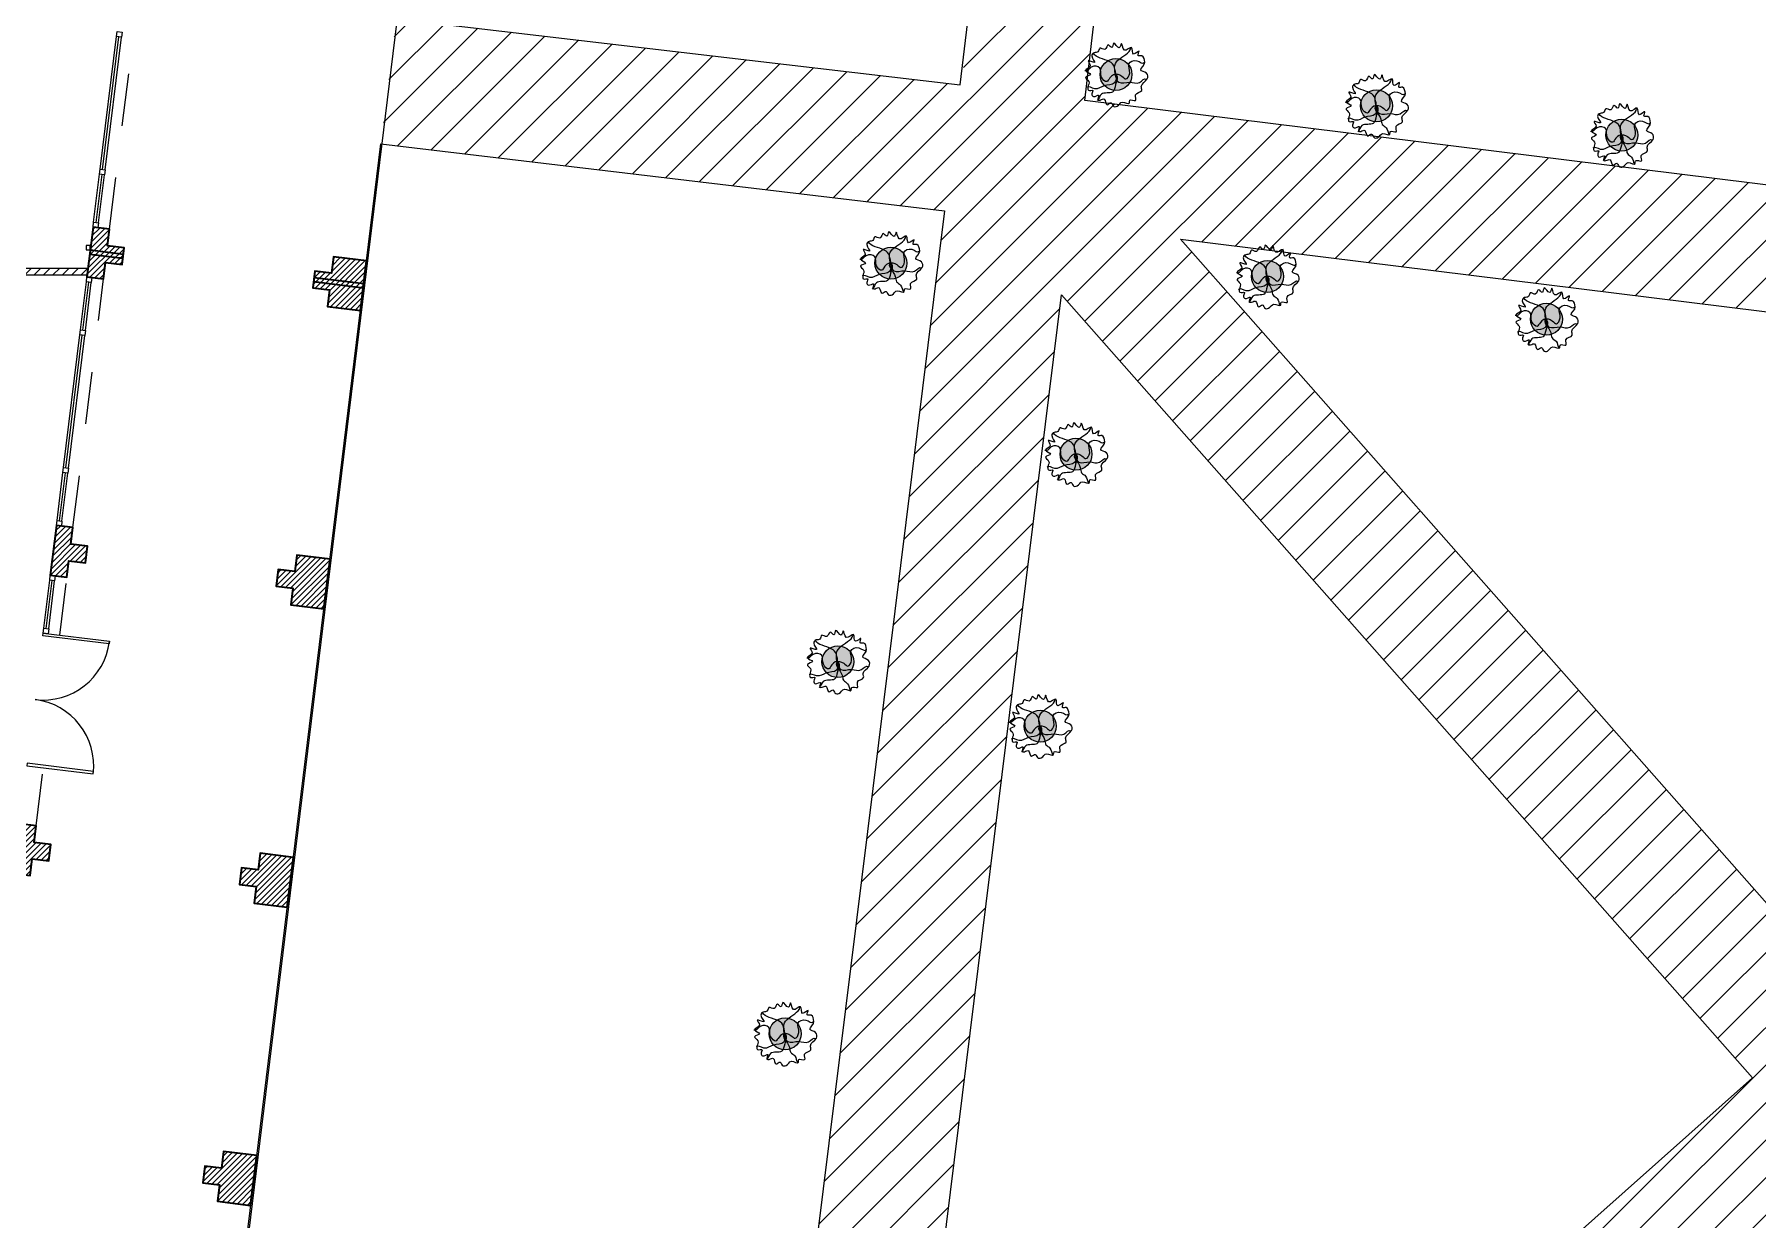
# Model space of a CAD drawing. Header units: metres. Extents: x -8 to 247, y -4 to 148.
# Drawn here: x 182.58 to 203.21, y 88.31 to 102.5 of the extents above; entities that cross this region are included whole.
import ezdxf

# ---------------------------------------------------------------- set-up
doc = ezdxf.new("R2010")
doc.units = ezdxf.units.M
doc.header["$LTSCALE"] = 5
doc.linetypes.add('CACHÉ', pattern=[0.25, 0.125, -0.125])
doc.linetypes.add('CONTINU', pattern=[0])
doc.layers.get('0').update_dxf_attribs({"lineweight": 0})
for name, color, linetype, lineweight in [('800 Espace-vert', 8, 'Continuous', 5), ('801 ABRES JARDINS', 8, 'Continuous', 0), ('A_chass', 4, 'Continuous', 20), ('A_MURS_STRU', 7, 'Continuous', 35)]:
    doc.layers.add(name, color=color, linetype=linetype, lineweight=lineweight)
for name, color, linetype in [('_contour jardin', 3, 'Continuous'), ('A_HACH_CLOIS', 7, 'CONTINU'), ('A_HACH_STRUC', 7, 'Continuous'), ('A_MUR_CLOI', 7, 'Continuous'), ('A_PORT', 7, 'Continuous'), ('Circulation jardin', 31, 'Continuous')]:
    doc.layers.add(name, color=color, linetype=linetype)

msp = doc.modelspace()

# ---------------------------------------------------------------- hatches: boundary and pattern name
h = msp.add_hatch()
h.set_pattern_fill('ANSI31', color=8, scale=0.015, style=0)
h.paths.add_polyline_path([(186.558, 99.791), (186.161, 99.84), (186.137, 99.642), (185.938, 99.666), (185.914, 99.468), (185.914, 99.468), (185.914, 99.468), (186.112, 99.443), (186.088, 99.245), (186.485, 99.196)])
h.paths.add_polyline_path([(183.656, 99.946), (183.457, 99.971), (183.481, 100.169), (183.343, 100.186), (183.342, 100.186), (183.283, 100.193), (183.21, 99.598), (183.408, 99.574), (183.433, 99.772), (183.631, 99.748)])
at = {"layer": '801 ABRES JARDINS'}
h = msp.add_hatch(color=8, dxfattribs=at)
edge = h.paths.add_edge_path()
edge.add_arc((195.529, 102.023), 0.191, 0, 360)
h = msp.add_hatch(color=8, dxfattribs=at)
edge = h.paths.add_edge_path()
edge.add_arc((198.648, 101.647), 0.191, 0, 360)
h = msp.add_hatch(color=8, dxfattribs=at)
edge = h.paths.add_edge_path()
edge.add_arc((201.584, 101.297), 0.191, 0, 360)
h = msp.add_hatch(color=8, dxfattribs=at)
edge = h.paths.add_edge_path()
edge.add_arc((192.835, 99.763), 0.191, 0, 360)
h = msp.add_hatch(color=8, dxfattribs=at)
edge = h.paths.add_edge_path()
edge.add_arc((197.342, 99.603), 0.191, 0, 360)
h = msp.add_hatch(color=8, dxfattribs=at)
edge = h.paths.add_edge_path()
edge.add_arc((200.682, 99.091), 0.191, 0, 360)
h = msp.add_hatch(color=8, dxfattribs=at)
edge = h.paths.add_edge_path()
edge.add_arc((195.05, 97.475), 0.191, 0, 360)
h = msp.add_hatch(color=8, dxfattribs=at)
edge = h.paths.add_edge_path()
edge.add_arc((192.2, 94.989), 0.191, 0, 360)
h = msp.add_hatch(color=8, dxfattribs=at)
edge = h.paths.add_edge_path()
edge.add_arc((194.622, 94.217), 0.191, 0, 360)
h = msp.add_hatch(color=8, dxfattribs=at)
edge = h.paths.add_edge_path()
edge.add_arc((191.568, 90.532), 0.191, 0, 360)
at = {"layer": 'A_HACH_CLOIS'}
h = msp.add_hatch(dxfattribs=at)
h.set_pattern_fill('ANSI31', color=8, scale=0.025, style=0)
h.paths.add_polyline_path([(183.223, 99.704), (178.666, 99.704), (178.666, 99.624), (183.213, 99.624)])
at = {"layer": 'A_HACH_STRUC'}
h = msp.add_hatch(dxfattribs=at)
h.set_pattern_fill('ANSI31', color=8, scale=0.015, style=0)
h.paths.add_polyline_path([(186.12, 96.218), (185.723, 96.267), (185.698, 96.068), (185.5, 96.093), (185.475, 95.894), (185.674, 95.87), (185.649, 95.671), (186.046, 95.623)])
h.paths.add_polyline_path([(185.681, 92.645), (185.284, 92.694), (185.26, 92.495), (185.061, 92.52), (185.037, 92.321), (185.235, 92.297), (185.211, 92.098), (185.608, 92.05)])
h.paths.add_polyline_path([(185.242, 89.072), (184.845, 89.121), (184.821, 88.922), (184.622, 88.947), (184.598, 88.748), (184.796, 88.724), (184.772, 88.525), (185.169, 88.476)])
h.paths.add_polyline_path([(181.967, 89.474), (181.894, 88.879), (182.092, 88.854), (182.117, 89.053), (182.315, 89.028), (182.339, 89.227), (182.141, 89.251), (182.165, 89.45)])
h.paths.add_polyline_path([(182.406, 93.047), (182.332, 92.452), (182.531, 92.427), (182.555, 92.626), (182.754, 92.602), (182.778, 92.8), (182.58, 92.824), (182.604, 93.023)])
h.paths.add_polyline_path([(178.341, 92.249), (178.341, 92.849), (178.641, 92.849), (178.641, 92.249)])
h.paths.add_polyline_path([(182.844, 96.62), (182.771, 96.025), (182.97, 96.001), (182.994, 96.199), (183.193, 96.175), (183.217, 96.373), (183.018, 96.398), (183.043, 96.596)])
at = {"layer": 'Circulation jardin'}
h = msp.add_hatch(dxfattribs=at)
h.set_pattern_fill('ANSI31', color=8, scale=0.1, style=0)
h.paths.add_polyline_path([(201.69, 112.211), (201.125, 107.516), (194.438, 108.337), (193.68, 101.895), (186.914, 102.691), (186.741, 101.28), (186.73, 101.192), (193.478, 100.391), (190.839, 79.117), (184.663, 73.649), (183.359, 73.649), (183.166, 71.949), (186.891, 71.949), (186.941, 73.649), (190.104, 76.449), (200.191, 76.449), (201.96, 74.865), (201.791, 71.949), (203.301, 71.949), (203.472, 74.855), (204.901, 76.449), (212.568, 76.439), (214.709, 73.92), (214.709, 71.949), (209.191, 71.949), (209.191, 69.149), (217.944, 69.149), (217.944, 66.643), (220.744, 66.643), (220.744, 45.515), (230.944, 45.515), (230.944, 56.515), (239.48, 56.515), (237.208, 66.055), (230.944, 66.055), (230.944, 90.155), (228.17, 90.155), (217.944, 90.155), (217.944, 71.949), (215.873, 71.949), (215.873, 94.9), (216.702, 95.399), (221.874, 95.4), (221.874, 96.628), (221.174, 96.628), (221.174, 98.066), (221.874, 98.066), (221.874, 99.296), (220.664, 99.296), (220.74, 108.236), (215.866, 108.88), (215.873, 105.784), (202.659, 107.29), (203.228, 112.022)])
h.paths.add_polyline_path([(203.323, 88.137), (202.579, 78.043), (191.991, 78.043)], flags=16)
h.paths.add_polyline_path([(204.834, 88.095), (204.093, 78.043), (213.702, 78.043)], flags=16)
h.paths.add_polyline_path([(194.875, 99.384), (192.551, 80.564), (203.15, 90.005)], flags=16)
h.paths.add_polyline_path([(196.302, 100.049), (203.592, 91.786), (204.129, 99.079)], flags=16)
h.paths.add_polyline_path([(205.63, 98.893), (205.103, 91.744), (212.213, 98.077)], flags=16)
h.paths.add_polyline_path([(214.709, 98.278), (205.276, 89.877), (214.709, 79.185)], flags=16)
h.paths.add_polyline_path([(195.733, 106.657), (214.709, 104.327), (214.709, 99.289), (195.156, 101.712)], flags=16)
h.paths.add_polyline_path([(219.344, 88.699), (219.344, 67.964), (222.144, 67.964), (222.144, 57.915), (229.544, 57.915), (229.544, 88.699)], flags=16)
h.paths.add_polyline_path([(222.144, 56.515), (229.544, 56.515), (229.544, 46.915), (222.144, 46.915)], flags=16)
h.paths.add_polyline_path([(230.944, 64.655), (236.103, 64.655), (237.707, 57.915), (230.944, 57.915)], flags=16)

# ---------------------------------------------------------------- linework, layer by layer
at = {"layer": '800 Espace-vert', "color": 8}
for points in [[(186.914, 102.691), (193.665, 101.897), (194.438, 108.337), (201.125, 107.516), (201.69, 112.211), (188.285, 113.857)], [(195.733, 106.657), (214.709, 104.327), (214.709, 99.289), (195.156, 101.712)], [(186.73, 101.192), (193.478, 100.391), (190.839, 79.117), (184.663, 73.649), (183.357, 73.649)], [(196.302, 100.049), (204.129, 99.079), (203.592, 91.786)]]:
    msp.add_lwpolyline(points, close=True, dxfattribs=at)
msp.add_lwpolyline([(194.875, 99.384), (203.15, 90.005), (192.551, 80.564), (194.875, 99.384)], dxfattribs=at)
at = {"layer": '801 ABRES JARDINS', "color": 8}
for centre in [(195.529, 102.023), (198.648, 101.647), (201.584, 101.297), (192.835, 99.763), (197.342, 99.603), (200.682, 99.091), (195.05, 97.475), (192.2, 94.989), (194.622, 94.217), (191.568, 90.532)]:
    msp.add_circle(centre, 0.191, dxfattribs=at)
for points, start_tangent, end_tangent in [([(195.874, 102.171), (195.826, 102.077), (195.894, 102.039), (195.903, 101.97), (195.832, 101.88), (195.837, 101.832), (195.763, 101.778), (195.763, 101.713), (195.693, 101.714), (195.689, 101.682), (195.606, 101.693), (195.542, 101.642), (195.494, 101.648), (195.47, 101.685), (195.423, 101.661), (195.388, 101.728), (195.339, 101.716), (195.313, 101.717), (195.321, 101.774), (195.26, 101.759), (195.241, 101.791), (195.252, 101.833), (195.2, 101.834), (195.192, 101.87), (195.202, 101.94), (195.164, 101.988), (195.225, 102.024), (195.165, 102.071), (195.221, 102.127), (195.196, 102.186), (195.273, 102.167), (195.239, 102.245), (195.268, 102.283), (195.313, 102.294), (195.337, 102.338), (195.396, 102.324), (195.438, 102.377), (195.481, 102.345), (195.502, 102.398), (195.568, 102.342), (195.593, 102.393), (195.629, 102.314), (195.715, 102.346), (195.74, 102.267), (195.806, 102.302), (195.796, 102.248), (195.839, 102.245), (195.874, 102.171)], (0.170626, -0.985336), (0.234245, -0.972178)), ([(195.52, 102.014), (195.512, 102.108), (195.646, 102.263), (195.706, 102.342)], (0.508622, 0.86099), (0.065189, 0.997873)), ([(195.53, 102.015), (195.457, 101.984), (195.419, 101.937), (195.356, 101.991), (195.335, 102.1), (195.233, 102.111), (195.156, 102.066)], (-0.390603, 0.920559), (-0.69017, 0.723647)), ([(195.53, 102.015), (195.511, 102.108), (195.34, 102.219), (195.26, 102.279)], (-0.727618, 0.685982), (-0.339604, 0.940569)), ([(195.52, 102.014), (195.599, 102.004), (195.648, 101.969), (195.693, 102.039), (195.684, 102.149), (195.779, 102.188), (195.865, 102.167)], (0.119739, 0.992805), (0.462191, 0.88678)), ([(195.53, 102.015), (195.512, 101.922), (195.387, 101.888), (195.275, 101.852), (195.184, 101.865)], (0.100142, -0.994973), (-0.515637, -0.856807)), ([(195.53, 102.015), (195.525, 101.903), (195.489, 101.813), (195.355, 101.787), (195.305, 101.713)], (0.768391, -0.639981), (-0.759839, -0.650111)), ([(195.52, 102.014), (195.563, 101.929), (195.692, 101.931), (195.81, 101.928), (195.894, 101.966)], (0.179964, -0.983673), (0.733196, -0.680017)), ([(198.993, 101.795), (198.945, 101.701), (199.014, 101.663), (199.023, 101.594), (198.952, 101.504), (198.957, 101.456), (198.883, 101.402), (198.883, 101.337), (198.813, 101.338), (198.809, 101.306), (198.725, 101.317), (198.661, 101.266), (198.614, 101.273), (198.589, 101.309), (198.542, 101.286), (198.507, 101.352), (198.459, 101.341), (198.433, 101.342), (198.441, 101.399), (198.38, 101.383), (198.36, 101.415), (198.372, 101.458), (198.319, 101.459), (198.312, 101.494), (198.321, 101.564), (198.284, 101.613), (198.344, 101.649), (198.284, 101.695), (198.34, 101.752), (198.316, 101.81), (198.393, 101.792), (198.359, 101.869), (198.388, 101.907), (198.433, 101.918), (198.456, 101.963), (198.516, 101.948), (198.558, 102.001), (198.6, 101.969), (198.622, 102.022), (198.688, 101.966), (198.713, 102.017), (198.748, 101.938), (198.835, 101.97), (198.859, 101.891), (198.925, 101.926), (198.915, 101.872), (198.959, 101.869), (198.993, 101.795)], (0.170626, -0.985336), (0.234245, -0.972178)), ([(198.65, 101.639), (198.631, 101.732), (198.46, 101.844), (198.379, 101.903)], (-0.727618, 0.685982), (-0.339604, 0.940569)), ([(198.639, 101.638), (198.632, 101.732), (198.765, 101.887), (198.826, 101.966)], (0.508622, 0.86099), (0.065189, 0.997873)), ([(198.65, 101.639), (198.576, 101.609), (198.538, 101.561), (198.476, 101.615), (198.454, 101.724), (198.352, 101.735), (198.276, 101.69)], (-0.390603, 0.920559), (-0.69017, 0.723647)), ([(198.639, 101.638), (198.718, 101.629), (198.768, 101.593), (198.813, 101.663), (198.804, 101.773), (198.898, 101.813), (198.984, 101.791)], (0.119739, 0.992805), (0.462191, 0.88678)), ([(198.65, 101.639), (198.631, 101.546), (198.507, 101.512), (198.394, 101.476), (198.303, 101.489)], (0.100142, -0.994973), (-0.515637, -0.856807)), ([(198.65, 101.639), (198.645, 101.527), (198.609, 101.437), (198.474, 101.411), (198.424, 101.337)], (0.768391, -0.639981), (-0.759839, -0.650111)), ([(198.643, 101.647), (198.7, 101.486), (198.716, 101.425), (198.765, 101.383), (198.8, 101.301)], (-0.87549, -0.483236), (0.623288, -0.781993)), ([(198.639, 101.638), (198.683, 101.554), (198.812, 101.555), (198.93, 101.552), (199.014, 101.59)], (0.179964, -0.983673), (0.733196, -0.680017)), ([(201.929, 101.445), (201.881, 101.351), (201.949, 101.313), (201.958, 101.244), (201.887, 101.154), (201.893, 101.107), (201.818, 101.052), (201.819, 100.987), (201.748, 100.988), (201.744, 100.956), (201.661, 100.967), (201.597, 100.916), (201.55, 100.923), (201.525, 100.959), (201.478, 100.936), (201.443, 101.002), (201.395, 100.991), (201.369, 100.992), (201.376, 101.049), (201.315, 101.033), (201.296, 101.065), (201.308, 101.108), (201.255, 101.109), (201.248, 101.144), (201.257, 101.214), (201.22, 101.263), (201.28, 101.299), (201.22, 101.345), (201.276, 101.402), (201.252, 101.46), (201.328, 101.442), (201.295, 101.519), (201.324, 101.557), (201.368, 101.568), (201.392, 101.613), (201.451, 101.598), (201.493, 101.651), (201.536, 101.619), (201.558, 101.672), (201.623, 101.616), (201.648, 101.667), (201.684, 101.588), (201.77, 101.621), (201.795, 101.541), (201.861, 101.576), (201.851, 101.522), (201.895, 101.519), (201.929, 101.445)], (0.170626, -0.985336), (0.234245, -0.972178)), ([(201.585, 101.289), (201.566, 101.382), (201.395, 101.494), (201.315, 101.553)], (-0.727618, 0.685982), (-0.339604, 0.940569)), ([(201.575, 101.288), (201.568, 101.383), (201.701, 101.537), (201.762, 101.616)], (0.508622, 0.86099), (0.065189, 0.997873)), ([(201.585, 101.289), (201.512, 101.259), (201.474, 101.211), (201.412, 101.266), (201.39, 101.374), (201.288, 101.385), (201.211, 101.341)], (-0.390603, 0.920559), (-0.69017, 0.723647)), ([(201.585, 101.289), (201.567, 101.196), (201.442, 101.162), (201.33, 101.126), (201.239, 101.139)], (0.100142, -0.994973), (-0.515637, -0.856807)), ([(201.585, 101.289), (201.58, 101.177), (201.544, 101.088), (201.41, 101.061), (201.36, 100.987)], (0.768391, -0.639981), (-0.759839, -0.650111)), ([(201.579, 101.297), (201.636, 101.136), (201.652, 101.075), (201.701, 101.033), (201.736, 100.951)], (-0.87549, -0.483236), (0.623288, -0.781993)), ([(201.575, 101.288), (201.654, 101.279), (201.704, 101.243), (201.749, 101.313), (201.739, 101.423), (201.834, 101.463), (201.92, 101.441)], (0.119739, 0.992805), (0.462191, 0.88678)), ([(201.575, 101.288), (201.618, 101.204), (201.748, 101.205), (201.866, 101.202), (201.95, 101.24)], (0.179964, -0.983673), (0.733196, -0.680017)), ([(193.18, 99.912), (193.132, 99.817), (193.2, 99.779), (193.209, 99.711), (193.138, 99.62), (193.144, 99.573), (193.069, 99.518), (193.069, 99.454), (192.999, 99.454), (192.995, 99.422), (192.912, 99.433), (192.848, 99.383), (192.8, 99.389), (192.776, 99.425), (192.729, 99.402), (192.694, 99.468), (192.645, 99.457), (192.62, 99.458), (192.627, 99.515), (192.566, 99.5), (192.547, 99.531), (192.558, 99.574), (192.506, 99.575), (192.498, 99.61), (192.508, 99.68), (192.471, 99.729), (192.531, 99.765), (192.471, 99.811), (192.527, 99.868), (192.503, 99.927), (192.579, 99.908), (192.545, 99.985), (192.575, 100.024), (192.619, 100.034), (192.643, 100.079), (192.702, 100.064), (192.744, 100.117), (192.787, 100.085), (192.808, 100.138), (192.874, 100.083), (192.899, 100.134), (192.935, 100.054), (193.021, 100.087), (193.046, 100.007), (193.112, 100.042), (193.102, 99.988), (193.145, 99.985), (193.18, 99.912)], (0.170626, -0.985336), (0.234245, -0.972178)), ([(192.826, 99.754), (192.818, 99.849), (192.952, 100.003), (193.012, 100.082)], (0.508622, 0.86099), (0.065189, 0.997873)), ([(192.836, 99.756), (192.763, 99.725), (192.725, 99.677), (192.662, 99.732), (192.641, 99.84), (192.539, 99.852), (192.462, 99.807)], (-0.390603, 0.920559), (-0.69017, 0.723647)), ([(192.836, 99.756), (192.817, 99.849), (192.646, 99.96), (192.566, 100.019)], (-0.727618, 0.685982), (-0.339604, 0.940569)), ([(192.826, 99.754), (192.905, 99.745), (192.955, 99.71), (192.999, 99.779), (192.99, 99.89), (193.085, 99.929), (193.171, 99.907)], (0.119739, 0.992805), (0.462191, 0.88678)), ([(197.687, 99.751), (197.639, 99.657), (197.708, 99.618), (197.717, 99.55), (197.646, 99.46), (197.651, 99.412), (197.577, 99.357), (197.577, 99.293), (197.507, 99.294), (197.503, 99.261), (197.419, 99.272), (197.356, 99.222), (197.308, 99.228), (197.283, 99.264), (197.236, 99.241), (197.201, 99.307), (197.153, 99.296), (197.127, 99.297), (197.135, 99.354), (197.074, 99.339), (197.055, 99.371), (197.066, 99.413), (197.013, 99.414), (197.006, 99.449), (197.015, 99.519), (196.978, 99.568), (197.038, 99.604), (196.978, 99.651), (197.034, 99.707), (197.01, 99.766), (197.087, 99.747), (197.053, 99.825), (197.082, 99.863), (197.127, 99.874), (197.15, 99.918), (197.21, 99.904), (197.252, 99.957), (197.294, 99.925), (197.316, 99.977), (197.382, 99.922), (197.407, 99.973), (197.442, 99.893), (197.529, 99.926), (197.553, 99.847), (197.619, 99.882), (197.609, 99.827), (197.653, 99.825), (197.687, 99.751)], (0.170626, -0.985336), (0.234245, -0.972178)), ([(197.344, 99.595), (197.325, 99.688), (197.154, 99.799), (197.073, 99.858)], (-0.727618, 0.685982), (-0.339604, 0.940569)), ([(197.333, 99.593), (197.326, 99.688), (197.459, 99.842), (197.52, 99.922)], (0.508622, 0.86099), (0.065189, 0.997873)), ([(192.836, 99.756), (192.818, 99.663), (192.693, 99.628), (192.581, 99.593), (192.49, 99.606)], (0.100142, -0.994973), (-0.515637, -0.856807)), ([(192.836, 99.756), (192.831, 99.644), (192.795, 99.554), (192.661, 99.527), (192.611, 99.453)], (0.768391, -0.639981), (-0.759839, -0.650111)), ([(192.83, 99.763), (192.887, 99.603), (192.902, 99.541), (192.951, 99.499), (192.986, 99.418)], (-0.87549, -0.483236), (0.623288, -0.781993)), ([(192.826, 99.754), (192.869, 99.67), (192.999, 99.672), (193.117, 99.668), (193.2, 99.706)], (0.179964, -0.983673), (0.733196, -0.680017)), ([(197.344, 99.595), (197.27, 99.564), (197.232, 99.516), (197.17, 99.571), (197.148, 99.68), (197.046, 99.691), (196.97, 99.646)], (-0.390603, 0.920559), (-0.69017, 0.723647)), ([(197.333, 99.593), (197.412, 99.584), (197.462, 99.549), (197.507, 99.619), (197.498, 99.729), (197.592, 99.768), (197.679, 99.746)], (0.119739, 0.992805), (0.462191, 0.88678)), ([(197.344, 99.595), (197.326, 99.502), (197.201, 99.468), (197.088, 99.432), (196.997, 99.445)], (0.100142, -0.994973), (-0.515637, -0.856807)), ([(197.344, 99.595), (197.339, 99.483), (197.303, 99.393), (197.168, 99.366), (197.118, 99.293)], (0.768391, -0.639981), (-0.759839, -0.650111)), ([(197.337, 99.602), (197.394, 99.442), (197.41, 99.38), (197.459, 99.339), (197.494, 99.257)], (-0.87549, -0.483236), (0.623288, -0.781993)), ([(197.333, 99.593), (197.377, 99.509), (197.506, 99.511), (197.624, 99.508), (197.708, 99.545)], (0.179964, -0.983673), (0.733196, -0.680017)), ([(201.026, 99.24), (200.978, 99.145), (201.047, 99.107), (201.056, 99.039), (200.985, 98.948), (200.99, 98.901), (200.916, 98.846), (200.916, 98.782), (200.846, 98.782), (200.842, 98.75), (200.758, 98.761), (200.695, 98.71), (200.647, 98.717), (200.622, 98.753), (200.575, 98.73), (200.54, 98.796), (200.492, 98.785), (200.466, 98.786), (200.474, 98.843), (200.413, 98.828), (200.394, 98.859), (200.405, 98.902), (200.352, 98.903), (200.345, 98.938), (200.354, 99.008), (200.317, 99.057), (200.377, 99.093), (200.317, 99.139), (200.374, 99.196), (200.349, 99.255), (200.426, 99.236), (200.392, 99.313), (200.421, 99.351), (200.466, 99.362), (200.489, 99.407), (200.549, 99.392), (200.591, 99.445), (200.633, 99.413), (200.655, 99.466), (200.721, 99.411), (200.746, 99.462), (200.781, 99.382), (200.868, 99.415), (200.892, 99.335), (200.958, 99.37), (200.948, 99.316), (200.992, 99.313), (201.026, 99.24)], (0.170626, -0.985336), (0.234245, -0.972178)), ([(200.683, 99.083), (200.664, 99.177), (200.493, 99.288), (200.412, 99.347)], (-0.727618, 0.685982), (-0.339604, 0.940569)), ([(200.672, 99.082), (200.665, 99.177), (200.798, 99.331), (200.859, 99.41)], (0.508622, 0.86099), (0.065189, 0.997873)), ([(200.672, 99.082), (200.751, 99.073), (200.801, 99.038), (200.846, 99.107), (200.837, 99.218), (200.931, 99.257), (201.018, 99.235)], (0.119739, 0.992805), (0.462191, 0.88678)), ([(200.683, 99.083), (200.609, 99.053), (200.571, 99.005), (200.509, 99.06), (200.487, 99.168), (200.385, 99.179), (200.309, 99.135)], (-0.390603, 0.920559), (-0.69017, 0.723647)), ([(200.683, 99.083), (200.665, 98.991), (200.54, 98.956), (200.427, 98.921), (200.336, 98.933)], (0.100142, -0.994973), (-0.515637, -0.856807)), ([(200.683, 99.083), (200.678, 98.971), (200.642, 98.882), (200.507, 98.855), (200.458, 98.781)], (0.768391, -0.639981), (-0.759839, -0.650111)), ([(200.676, 99.091), (200.733, 98.931), (200.749, 98.869), (200.798, 98.827), (200.833, 98.746)], (-0.87549, -0.483236), (0.623288, -0.781993)), ([(200.672, 99.082), (200.716, 98.998), (200.845, 99), (200.963, 98.996), (201.047, 99.034)], (0.179964, -0.983673), (0.733196, -0.680017)), ([(195.395, 97.623), (195.347, 97.529), (195.415, 97.491), (195.424, 97.422), (195.353, 97.332), (195.359, 97.284), (195.284, 97.23), (195.284, 97.165), (195.214, 97.166), (195.21, 97.134), (195.127, 97.145), (195.063, 97.094), (195.015, 97.1), (194.991, 97.137), (194.944, 97.114), (194.909, 97.18), (194.86, 97.168), (194.835, 97.169), (194.842, 97.226), (194.781, 97.211), (194.762, 97.243), (194.773, 97.285), (194.721, 97.286), (194.713, 97.322), (194.723, 97.392), (194.686, 97.44), (194.746, 97.476), (194.686, 97.523), (194.742, 97.579), (194.718, 97.638), (194.794, 97.619), (194.76, 97.697), (194.79, 97.735), (194.834, 97.746), (194.858, 97.79), (194.917, 97.776), (194.959, 97.829), (195.002, 97.797), (195.023, 97.85), (195.089, 97.794), (195.114, 97.845), (195.15, 97.766), (195.236, 97.798), (195.261, 97.719), (195.327, 97.754), (195.317, 97.7), (195.36, 97.697), (195.395, 97.623)], (0.170626, -0.985336), (0.234245, -0.972178)), ([(195.041, 97.466), (195.033, 97.56), (195.167, 97.715), (195.227, 97.794)], (0.508622, 0.86099), (0.065189, 0.997873)), ([(195.051, 97.467), (194.978, 97.436), (194.94, 97.389), (194.877, 97.443), (194.856, 97.552), (194.754, 97.563), (194.677, 97.518)], (-0.390603, 0.920559), (-0.69017, 0.723647)), ([(195.051, 97.467), (195.032, 97.56), (194.861, 97.671), (194.781, 97.731)], (-0.727618, 0.685982), (-0.339604, 0.940569)), ([(195.041, 97.466), (195.12, 97.456), (195.17, 97.421), (195.214, 97.491), (195.205, 97.601), (195.3, 97.64), (195.386, 97.619)], (0.119739, 0.992805), (0.462191, 0.88678)), ([(195.051, 97.467), (195.033, 97.374), (194.908, 97.34), (194.796, 97.304), (194.705, 97.317)], (0.100142, -0.994973), (-0.515637, -0.856807)), ([(195.051, 97.467), (195.046, 97.355), (195.01, 97.265), (194.876, 97.239), (194.826, 97.165)], (0.768391, -0.639981), (-0.759839, -0.650111)), ([(195.045, 97.475), (195.102, 97.314), (195.117, 97.252), (195.166, 97.211), (195.201, 97.129)], (-0.87549, -0.483236), (0.623288, -0.781993)), ([(195.041, 97.466), (195.084, 97.381), (195.214, 97.383), (195.332, 97.38), (195.415, 97.418)], (0.179964, -0.983673), (0.733196, -0.680017)), ([(192.544, 95.137), (192.497, 95.043), (192.565, 95.005), (192.574, 94.936), (192.503, 94.846), (192.508, 94.799), (192.434, 94.744), (192.434, 94.68), (192.364, 94.68), (192.36, 94.648), (192.277, 94.659), (192.213, 94.608), (192.165, 94.615), (192.14, 94.651), (192.094, 94.628), (192.058, 94.694), (192.01, 94.683), (191.984, 94.684), (191.992, 94.741), (191.931, 94.725), (191.912, 94.757), (191.923, 94.8), (191.87, 94.801), (191.863, 94.836), (191.872, 94.906), (191.835, 94.955), (191.896, 94.991), (191.835, 95.037), (191.892, 95.094), (191.867, 95.152), (191.944, 95.134), (191.91, 95.211), (191.939, 95.249), (191.984, 95.26), (192.007, 95.305), (192.067, 95.29), (192.109, 95.343), (192.151, 95.311), (192.173, 95.364), (192.239, 95.308), (192.264, 95.359), (192.3, 95.28), (192.386, 95.313), (192.41, 95.233), (192.476, 95.268), (192.466, 95.214), (192.51, 95.211), (192.544, 95.137)], (0.170626, -0.985336), (0.234245, -0.972178)), ([(192.191, 94.98), (192.183, 95.075), (192.316, 95.229), (192.377, 95.308)], (0.508622, 0.86099), (0.065189, 0.997873)), ([(192.201, 94.981), (192.127, 94.951), (192.09, 94.903), (192.027, 94.958), (192.005, 95.066), (191.904, 95.077), (191.827, 95.033)], (-0.390603, 0.920559), (-0.69017, 0.723647)), ([(192.201, 94.981), (192.182, 95.074), (192.011, 95.186), (191.931, 95.245)], (-0.727618, 0.685982), (-0.339604, 0.940569)), ([(192.191, 94.98), (192.269, 94.971), (192.319, 94.935), (192.364, 95.005), (192.355, 95.115), (192.449, 95.155), (192.536, 95.133)], (0.119739, 0.992805), (0.462191, 0.88678)), ([(192.201, 94.981), (192.183, 94.888), (192.058, 94.854), (191.945, 94.818), (191.854, 94.831)], (0.100142, -0.994973), (-0.515637, -0.856807)), ([(192.201, 94.981), (192.196, 94.869), (192.16, 94.78), (192.025, 94.753), (191.976, 94.679)], (0.768391, -0.639981), (-0.759839, -0.650111)), ([(192.194, 94.989), (192.251, 94.828), (192.267, 94.767), (192.316, 94.725), (192.351, 94.643)], (-0.87549, -0.483236), (0.623288, -0.781993)), ([(192.191, 94.98), (192.234, 94.896), (192.363, 94.897), (192.481, 94.894), (192.565, 94.932)], (0.179964, -0.983673), (0.733196, -0.680017)), ([(194.967, 94.365), (194.919, 94.271), (194.988, 94.233), (194.997, 94.164), (194.926, 94.074), (194.931, 94.026), (194.857, 93.972), (194.857, 93.907), (194.787, 93.908), (194.782, 93.876), (194.699, 93.887), (194.635, 93.836), (194.588, 93.842), (194.563, 93.879), (194.516, 93.856), (194.481, 93.922), (194.433, 93.911), (194.407, 93.912), (194.415, 93.969), (194.354, 93.953), (194.334, 93.985), (194.346, 94.027), (194.293, 94.029), (194.286, 94.064), (194.295, 94.134), (194.258, 94.182), (194.318, 94.218), (194.258, 94.265), (194.314, 94.321), (194.29, 94.38), (194.367, 94.361), (194.333, 94.439), (194.362, 94.477), (194.407, 94.488), (194.43, 94.532), (194.49, 94.518), (194.532, 94.571), (194.574, 94.539), (194.596, 94.592), (194.662, 94.536), (194.687, 94.587), (194.722, 94.508), (194.809, 94.54), (194.833, 94.461), (194.899, 94.496), (194.889, 94.442), (194.933, 94.439), (194.967, 94.365)], (0.170626, -0.985336), (0.234245, -0.972178)), ([(194.613, 94.208), (194.606, 94.302), (194.739, 94.457), (194.8, 94.536)], (0.508622, 0.86099), (0.065189, 0.997873)), ([(194.624, 94.209), (194.55, 94.178), (194.512, 94.131), (194.45, 94.185), (194.428, 94.294), (194.326, 94.305), (194.25, 94.26)], (-0.390603, 0.920559), (-0.69017, 0.723647)), ([(194.624, 94.209), (194.605, 94.302), (194.434, 94.414), (194.353, 94.473)], (-0.727618, 0.685982), (-0.339604, 0.940569)), ([(194.613, 94.208), (194.692, 94.199), (194.742, 94.163), (194.787, 94.233), (194.778, 94.343), (194.872, 94.382), (194.958, 94.361)], (0.119739, 0.992805), (0.462191, 0.88678)), ([(194.624, 94.209), (194.605, 94.116), (194.481, 94.082), (194.368, 94.046), (194.277, 94.059)], (0.100142, -0.994973), (-0.515637, -0.856807)), ([(194.624, 94.209), (194.619, 94.097), (194.583, 94.007), (194.448, 93.981), (194.398, 93.907)], (0.768391, -0.639981), (-0.759839, -0.650111)), ([(194.617, 94.217), (194.674, 94.056), (194.69, 93.994), (194.739, 93.953), (194.774, 93.871)], (-0.87549, -0.483236), (0.623288, -0.781993)), ([(194.613, 94.208), (194.657, 94.124), (194.786, 94.125), (194.904, 94.122), (194.988, 94.16)], (0.179964, -0.983673), (0.733196, -0.680017)), ([(191.912, 90.68), (191.865, 90.586), (191.933, 90.547), (191.942, 90.479), (191.871, 90.389), (191.876, 90.341), (191.802, 90.287), (191.802, 90.222), (191.732, 90.223), (191.728, 90.191), (191.644, 90.202), (191.581, 90.151), (191.533, 90.157), (191.508, 90.193), (191.461, 90.17), (191.426, 90.237), (191.378, 90.225), (191.352, 90.226), (191.36, 90.283), (191.299, 90.268), (191.28, 90.3), (191.291, 90.342), (191.238, 90.343), (191.231, 90.378), (191.24, 90.448), (191.203, 90.497), (191.263, 90.533), (191.203, 90.58), (191.26, 90.636), (191.235, 90.695), (191.312, 90.676), (191.278, 90.754), (191.307, 90.792), (191.352, 90.803), (191.375, 90.847), (191.435, 90.833), (191.477, 90.886), (191.519, 90.854), (191.541, 90.907), (191.607, 90.851), (191.632, 90.902), (191.667, 90.822), (191.754, 90.855), (191.778, 90.776), (191.844, 90.811), (191.834, 90.757), (191.878, 90.754), (191.912, 90.68)], (0.170626, -0.985336), (0.234245, -0.972178)), ([(191.569, 90.524), (191.55, 90.617), (191.379, 90.728), (191.298, 90.787)], (-0.727618, 0.685982), (-0.339604, 0.940569)), ([(191.558, 90.522), (191.551, 90.617), (191.684, 90.772), (191.745, 90.851)], (0.508622, 0.86099), (0.065189, 0.997873)), ([(191.569, 90.524), (191.495, 90.493), (191.457, 90.445), (191.395, 90.5), (191.373, 90.609), (191.271, 90.62), (191.195, 90.575)], (-0.390603, 0.920559), (-0.69017, 0.723647)), ([(191.558, 90.522), (191.637, 90.513), (191.687, 90.478), (191.732, 90.548), (191.723, 90.658), (191.817, 90.697), (191.904, 90.675)], (0.119739, 0.992805), (0.462191, 0.88678)), ([(191.569, 90.524), (191.551, 90.431), (191.426, 90.397), (191.313, 90.361), (191.222, 90.374)], (0.100142, -0.994973), (-0.515637, -0.856807)), ([(191.569, 90.524), (191.564, 90.412), (191.528, 90.322), (191.393, 90.296), (191.344, 90.222)], (0.768391, -0.639981), (-0.759839, -0.650111)), ([(191.562, 90.531), (191.619, 90.371), (191.635, 90.309), (191.684, 90.268), (191.719, 90.186)], (-0.87549, -0.483236), (0.623288, -0.781993)), ([(191.558, 90.522), (191.602, 90.438), (191.731, 90.44), (191.849, 90.437), (191.933, 90.475)], (0.179964, -0.983673), (0.733196, -0.680017))]:
    msp.add_spline(points, degree=3, dxfattribs=dict(at, start_tangent=start_tangent, end_tangent=end_tangent))
at = {"layer": '_contour jardin', "color": 8}
msp.add_lwpolyline([(188.327, 114.194), (183.166, 71.949), (209.191, 71.949), (209.191, 69.149), (214.507, 69.149), (214.507, 64.743), (213.344, 64.743), (213.344, 56.443), (213.544, 56.443), (213.544, 55.643), (208.341, 55.643), (208.359, 38.378), (244.275, 38.415), (246.5, 41.324), (225.834, 125.748), (214.408, 124.754), (212.702, 110.858)], close=True, dxfattribs=at)
at = {"layer": 'A_chass', "color": 8, "linetype": 'CACHÉ'}
for p, q in [((183.481, 100.169), (183.847, 103.147)), ((183.043, 96.596), (183.408, 99.574)), ((182.884, 95.306), (182.97, 96.001)), ((182.604, 93.023), (182.689, 93.718))]:
    msp.add_line(p, q, dxfattribs=at)
at = {"layer": 'A_chass', "color": 8, "linetype": 'Continuous'}
for p, q in [((183.368, 100.888), (183.563, 102.476)), ((183.398, 100.885), (183.593, 102.473)), ((183.428, 100.881), (183.623, 102.469)), ((183.29, 100.253), (183.361, 100.829)), ((183.32, 100.249), (183.391, 100.825)), ((183.35, 100.246), (183.421, 100.821)), ((183.132, 98.963), (183.203, 99.538)), ((183.162, 98.959), (183.232, 99.535)), ((183.191, 98.955), (183.262, 99.531)), ((182.93, 97.315), (183.125, 98.903)), ((182.959, 97.312), (183.154, 98.9)), ((182.989, 97.308), (183.184, 98.896)), ((182.852, 96.68), (182.922, 97.256)), ((182.881, 96.676), (182.952, 97.252)), ((182.911, 96.672), (182.982, 97.248)), ((182.693, 95.39), (182.764, 95.965)), ((182.723, 95.386), (182.794, 95.962)), ((182.753, 95.382), (182.823, 95.958))]:
    msp.add_line(p, q, dxfattribs=at)
for points in [[(183.623, 102.469), (183.563, 102.476), (183.571, 102.536), (183.63, 102.529)], [(183.421, 100.821), (183.361, 100.829), (183.368, 100.888), (183.428, 100.881)], [(183.342, 100.186), (183.283, 100.193), (183.29, 100.253), (183.35, 100.246)], [(183.262, 99.531), (183.203, 99.538), (183.21, 99.598), (183.269, 99.591)], [(183.184, 98.896), (183.125, 98.903), (183.132, 98.963), (183.191, 98.955)], [(182.982, 97.248), (182.922, 97.256), (182.93, 97.315), (182.989, 97.308)], [(182.904, 96.613), (182.844, 96.62), (182.852, 96.68), (182.911, 96.672)], [(182.823, 95.958), (182.764, 95.965), (182.771, 96.025), (182.831, 96.018)], [(182.745, 95.323), (182.686, 95.33), (182.693, 95.39), (182.753, 95.382)]]:
    msp.add_lwpolyline(points, close=True, dxfattribs=at)
for points in [[(183.2, 99.924), (183.25, 99.924), (183.256, 99.974), (183.2, 99.974)], [(183.2, 99.974), (183.2, 99.924)], [(183.25, 99.924), (183.25, 99.974)]]:
    msp.add_lwpolyline(points, dxfattribs=at)
at = {"layer": 'A_MUR_CLOI', "color": 8}
for p, q in [((178.666, 99.704), (183.223, 99.704)), ((178.666, 99.624), (183.213, 99.624))]:
    msp.add_line(p, q, dxfattribs=at)
at = {"layer": 'A_MURS_STRU', "color": 8}
for p, q in [((183.243, 99.871), (183.64, 99.822)), ((183.249, 99.921), (183.646, 99.872)), ((185.923, 99.542), (186.519, 99.469)), ((185.929, 99.592), (186.525, 99.518))]:
    msp.add_line(p, q, dxfattribs=at)
at = {"layer": 'A_MURS_STRU', "color": 8, "linetype": 'Continuous'}
for points in [[(183.283, 100.194), (183.21, 99.598), (183.408, 99.574), (183.433, 99.772), (183.631, 99.748), (183.656, 99.946), (183.457, 99.971), (183.481, 100.169)], [(186.558, 99.791), (186.161, 99.84), (186.137, 99.642), (185.938, 99.666), (185.914, 99.468), (186.112, 99.443), (186.088, 99.245), (186.485, 99.196)], [(182.844, 96.62), (182.771, 96.025), (182.97, 96.001), (182.994, 96.199), (183.193, 96.175), (183.217, 96.373), (183.018, 96.398), (183.043, 96.596)], [(186.12, 96.218), (185.723, 96.267), (185.698, 96.068), (185.5, 96.093), (185.475, 95.894), (185.674, 95.87), (185.649, 95.671), (186.046, 95.623)], [(182.406, 93.047), (182.332, 92.452), (182.531, 92.427), (182.555, 92.626), (182.754, 92.602), (182.778, 92.8), (182.58, 92.824), (182.604, 93.023)], [(185.681, 92.645), (185.284, 92.694), (185.26, 92.495), (185.061, 92.52), (185.037, 92.321), (185.235, 92.297), (185.211, 92.098), (185.608, 92.05)], [(185.242, 89.072), (184.845, 89.121), (184.821, 88.922), (184.622, 88.947), (184.598, 88.748), (184.796, 88.724), (184.772, 88.525), (185.169, 88.476)]]:
    msp.add_lwpolyline(points, close=True, dxfattribs=at)
at = {"layer": 'A_PORT', "color": 8, "linetype": 'Continuous'}
for points in [[(182.686, 95.33), (183.48, 95.233), (183.476, 95.203), (182.682, 95.3)], [(182.491, 93.742), (183.285, 93.645), (183.289, 93.674), (182.494, 93.772)]]:
    msp.add_lwpolyline(points, close=True, dxfattribs=at)
for centre, start, end in [((182.686, 95.33), 263, 353), ((182.491, 93.742), 353, 83)]:
    msp.add_arc(centre, 0.8, start, end, dxfattribs=at)

doc.saveas('drawing.dxf')
